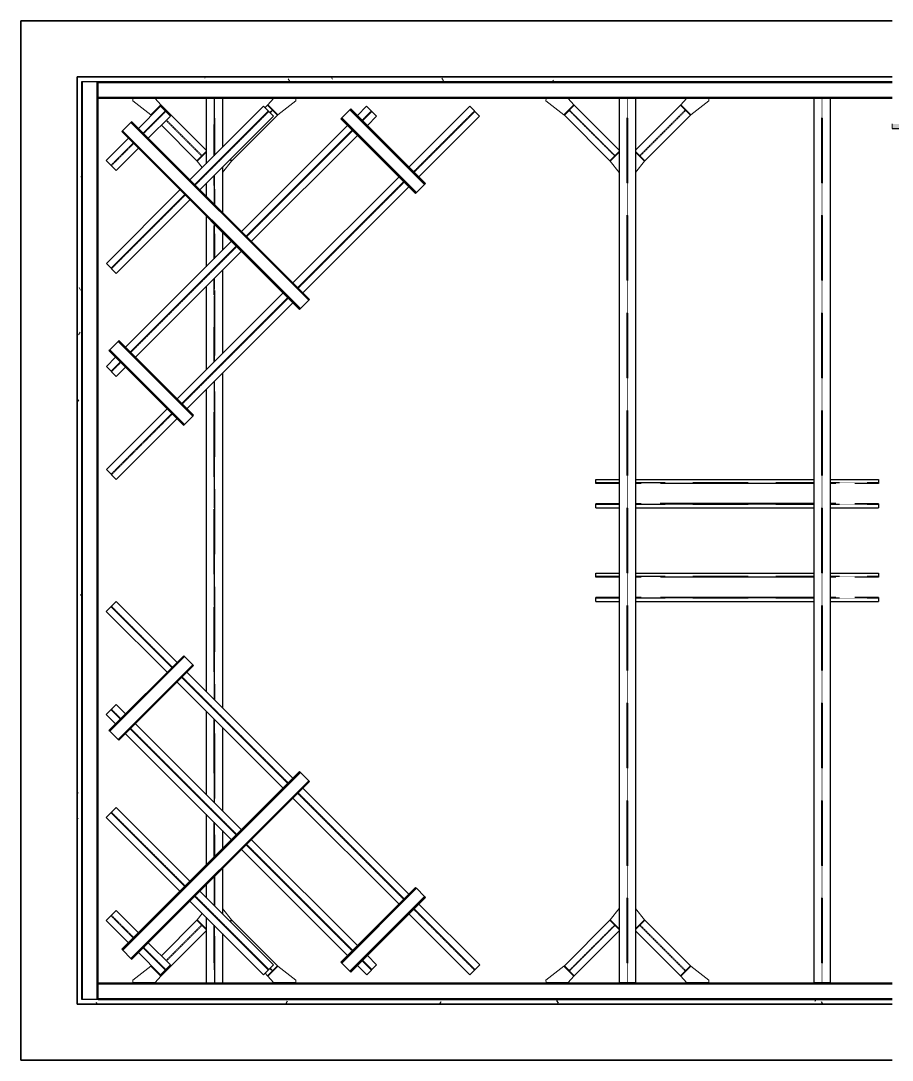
# Model space of a CAD drawing. Header units: millimetres. Extents: x -57600 to 57600, y -25200 to 11100.
# Drawn here: x -57600 to -39000, y -11100 to 11100 of the extents above; entities that cross this region are included whole.
import ezdxf

# ---------------------------------------------------------------- set-up
doc = ezdxf.new("R2010")
doc.units = ezdxf.units.MM
doc.linetypes.add('隱藏', pattern=[7.14375, 4.7625, -2.38125])
doc.layers.add('I-WALL', color=2, linetype='Continuous', lineweight=9)
doc.layers.add('S-BEAM', color=12, linetype='Continuous', lineweight=9)
for name, color, linetype in [('圍令', 7, 'Continuous'), ('托梁', 150, 'Continuous'), ('支撐', 80, 'Continuous'), ('斜撐', 131, 'Continuous')]:
    doc.layers.add(name, color=color, linetype=linetype)
doc.layers.get('0').off()
pattern_1 = [(0, (0, 0), (1625.6, 406.4), [67.056, -1152.144, 67.056, -1152.144, -6502.4]), (0, (0, 0), (1625.6, 406.4), [-2438.4, 67.056, -2371.344, 67.056, -1152.144, -2844.8]), (0, (0, 0), (1625.6, 406.4), [-6096, 67.056, -745.744, 67.056, -1964.944]), (120, (609.6, 203.2), (-1164.7527, 1204.611), [67.056, -1152.144, 67.056, -1152.144, -6502.4]), (120, (609.6, 203.2), (-1164.7527, 1204.611), [-2438.4, 67.056, -2371.344, 67.056, -1152.144, -2844.8]), (120, (609.6, 203.2), (-1164.7527, 1204.611), [-6096, 67.056, -745.744, 67.056, -1964.944]), (240, (812.8, 1016), (-460.8473, -1611.011), [67.056, -1152.144, 67.056, -1152.144, -6502.4]), (240, (812.8, 1016), (-460.8473, -1611.011), [-2438.4, 67.056, -2371.344, 67.056, -1152.144, -2844.8]), (240, (812.8, 1016), (-460.8473, -1611.011), [-6096, 67.056, -745.744, 67.056, -1964.944])]

# ---------------------------------------------------------------- blocks, each defined once
blk = doc.blocks.new('670-CO-Y05-ARSE_rvt-1-第一層支撐平面圖')
at = {"layer": 'I-WALL', "color": 7, "lineweight": 35}
for p, q in [((-56400, 11100), (-57600, 11100)), ((-57600, 11100), (-57600, -9900)), ((-39000, 11100), (-56400, 11100)), ((-56400, -9900), (-56400, 9900)), ((-56400, 9900), (-39000, 9900)), ((-57600, -9900), (-57600, -11100)), ((-39000, -9900), (-56400, -9900)), ((-57600, -11100), (-39000, -11100))]:
    blk.add_line(p, q, dxfattribs=at)
blk = doc.blocks.new('水平支撐_單雙_ - H350x350x12x19 mm 單-839401-第一層支撐平面圖')
at = {"layer": '支撐'}
for p, q in [((-9450, -175), (-9450, 175)), ((-9450, 175), (9450, 175)), ((9450, 175), (9450, -175)), ((-9450, -175), (9450, -175))]:
    blk.add_line(p, q, dxfattribs=at)
at = {"layer": '支撐', "linetype": '隱藏'}
for p, q in [((-9450, 6), (9450, 6)), ((9450, 6), (-9450, 6)), ((-9450, -6), (9450, -6)), ((9450, -6), (-9450, -6))]:
    blk.add_line(p, q, dxfattribs=at)
blk = doc.blocks.new('水平支撐_單雙_ - H350x350x12x19 mm 單-839404-第一層支撐平面圖')
at = {"layer": '支撐'}
for p, q in [((-9450, 175), (-8398, 175)), ((-7974, 175), (-7007, 175)), ((-6582, 175), (-6198, 175)), ((-5774, 175), (-3998, 175)), ((-3574, 175), (3573, 175)), ((3997, 175), (5773, 175)), ((6197, 175), (6582, 175)), ((7007, 175), (7973, 175)), ((8397, 175), (9450, 175)), ((-9450, -175), (-8048, -175)), ((-7624, -175), (-7357, -175)), ((-6932, -175), (-5848, -175)), ((-5424, -175), (-3648, -175)), ((-3224, -175), (3223, -175)), ((3647, -175), (5423, -175)), ((5847, -175), (6932, -175)), ((7357, -175), (7623, -175)), ((8047, -175), (9450, -175))]:
    blk.add_line(p, q, dxfattribs=at)
at = {"layer": '支撐', "linetype": '隱藏'}
for p, q in [((-9450, 6), (-8229, 6)), ((-8229, 6), (-9450, 6)), ((-7805, 6), (-7176, 6)), ((-7176, 6), (-7805, 6)), ((-6751, 6), (-6029, 6)), ((-6029, 6), (-6751, 6)), ((-5605, 6), (-3829, 6)), ((-3829, 6), (-5605, 6)), ((-3405, 6), (3404, 6)), ((3404, 6), (-3405, 6)), ((3828, 6), (5602, 6)), ((5602, 6), (3828, 6)), ((6028, 6), (6751, 6)), ((6751, 6), (6028, 6)), ((7176, 6), (7804, 6)), ((7804, 6), (7176, 6)), ((8228, 6), (9450, 6)), ((9450, 6), (8228, 6)), ((-9450, -6), (-8217, -6)), ((-8217, -6), (-9450, -6)), ((-7793, -6), (-7188, -6)), ((-7188, -6), (-7793, -6)), ((-6763, -6), (-6017, -6)), ((-6017, -6), (-6763, -6)), ((-5593, -6), (-3817, -6)), ((-3817, -6), (-5593, -6)), ((-3393, -6), (3392, -6)), ((3392, -6), (-3393, -6)), ((3816, -6), (5592, -6)), ((5592, -6), (3816, -6)), ((6016, -6), (6763, -6)), ((6763, -6), (6016, -6)), ((7188, -6), (7792, -6)), ((7792, -6), (7188, -6)), ((8216, -6), (9450, -6)), ((9450, -6), (8216, -6))]:
    blk.add_line(p, q, dxfattribs=at)
blk = doc.blocks.new('水平支撐_單雙_ - H350x350x12x19 mm 單-1879877-第一層支撐平面圖')
at = {"layer": '支撐'}
for p, q in [((-9450, -175), (-9450, 175)), ((-9450, 175), (9450, 175)), ((9450, 175), (9450, -175)), ((-9450, -175), (9450, -175))]:
    blk.add_line(p, q, dxfattribs=at)
at = {"layer": '支撐', "linetype": '隱藏'}
for p, q in [((-9450, 6), (9450, 6)), ((9450, 6), (-9450, 6)), ((-9450, -6), (9450, -6)), ((9450, -6), (-9450, -6))]:
    blk.add_line(p, q, dxfattribs=at)
blk = doc.blocks.new('圍令_單雙_ - H350x350x12x19 mm 單-1314376-第一層支撐平面圖')
at = {"layer": '圍令', "linetype": '隱藏'}
for p, q in [((-9955.25, 156), (9644.75, 156)), ((-9955.25, -156), (9644.75, -156))]:
    blk.add_line(p, q, dxfattribs=at)
blk = doc.blocks.new('圍令_單雙_ - H350x350x12x19 mm 單-1878367-第一層支撐平面圖')
at = {"layer": '圍令'}
for p, q in [((-8529, 156), (-8529, 175)), ((-8529, 175), (8421, 175)), ((-8529, 156), (8421, 156)), ((-8529, -175), (-8529, -156)), ((-8529, -156), (8421, -156)), ((-8529, -175), (8421, -175))]:
    blk.add_line(p, q, dxfattribs=at)
at = {"layer": '圍令', "linetype": '隱藏'}
for p, q in [((-8529, 156), (8421, 156)), ((-8529, -156), (8421, -156))]:
    blk.add_line(p, q, dxfattribs=at)
blk = doc.blocks.new('圍令_單雙_ - H350x350x12x19 mm 單-1878369-第一層支撐平面圖')
at = {"layer": 'S-BEAM'}
blk.add_line((-8387.5, 156), (-8387.5, 175), dxfattribs=at)
at = {"layer": '圍令'}
for p, q in [((-8387.5, 175), (8562.5, 175)), ((-8387.5, 156), (8562.5, 156)), ((-8387.5, -175), (-8387.5, -156)), ((-8387.5, -156), (8562.5, -156)), ((-8387.5, -175), (8562.5, -175))]:
    blk.add_line(p, q, dxfattribs=at)
at = {"layer": '圍令', "linetype": '隱藏'}
for p, q in [((-8387.5, 156), (8562.5, 156)), ((-8387.5, -156), (8562.5, -156))]:
    blk.add_line(p, q, dxfattribs=at)
blk = doc.blocks.new('水平支撐_單雙_ - H300x300x10x15 mm 單-1878371-第一層支撐平面圖')
at = {"layer": '斜撐'}
for p, q in [((-5484, -150), (-5484, 150)), ((-5484, 150), (-3650, 150)), ((-3350, 150), (-150, 150)), ((150, 150), (3347, 150)), ((3650, 150), (5484, 150)), ((5484, 150), (5484, -150)), ((-5484, -150), (-3650, -150)), ((-3350, -150), (-150, -150)), ((150, -150), (3350, -150)), ((3650, -150), (5484, -150))]:
    blk.add_line(p, q, dxfattribs=at)
at = {"layer": '斜撐', "linetype": '隱藏'}
for p, q in [((-5484, 5), (-3650, 5)), ((-3650, 5), (-5484, 5)), ((-3350, 5), (-151, 5)), ((-151, 5), (-3350, 5)), ((150, 5), (3350, 5)), ((3350, 5), (150, 5)), ((3650, 5), (5484, 5)), ((5484, 5), (3650, 5)), ((-5484, -5), (-3650, -5)), ((-3650, -5), (-5484, -5)), ((-3350, -5), (-150, -5)), ((-150, -5), (-3350, -5)), ((150, -5), (3350, -5)), ((3350, -5), (150, -5)), ((3650, -5), (5484, -5)), ((5484, -5), (3650, -5))]:
    blk.add_line(p, q, dxfattribs=at)
blk = doc.blocks.new('水平支撐_單雙_ - H300x300x10x15 mm 單-1878373-第一層支撐平面圖')
at = {"layer": '斜撐'}
for p, q in [((-3929, -150), (-3929, 150)), ((-3929, 150), (-3650, 150)), ((-3350, 150), (-150, 150)), ((150, 150), (3350, 150)), ((3650, 150), (3929, 150)), ((3929, 150), (3929, -150)), ((-3929, -150), (-3650, -150)), ((-3350, -150), (-150, -150)), ((150, -150), (3350, -150)), ((3650, -150), (3929, -150))]:
    blk.add_line(p, q, dxfattribs=at)
at = {"layer": '斜撐', "linetype": '隱藏'}
for p, q in [((-3929, 5), (-3649, 5)), ((-3649, 5), (-3929, 5)), ((-3351, 5), (-150, 5)), ((-150, 5), (-3351, 5)), ((150, 5), (3351, 5)), ((3351, 5), (150, 5)), ((3649, 5), (3929, 5)), ((3929, 5), (3649, 5)), ((-3929, -5), (-3649, -5)), ((-3649, -5), (-3929, -5)), ((-3351, -5), (-150, -5)), ((-150, -5), (-3351, -5)), ((150, -5), (3351, -5)), ((3351, -5), (150, -5)), ((3649, -5), (3929, -5)), ((3929, -5), (3649, -5))]:
    blk.add_line(p, q, dxfattribs=at)
blk = doc.blocks.new('水平支撐_單雙_ - H300x300x10x15 mm 單-1878375-第一層支撐平面圖')
at = {"layer": '斜撐'}
for p, q in [((-2373, -150), (-2373, 150)), ((-2373, 150), (-150, 150)), ((150, 150), (2373, 150)), ((2373, 150), (2373, -150)), ((-2373, -150), (-150, -150)), ((150, -150), (2373, -150))]:
    blk.add_line(p, q, dxfattribs=at)
at = {"layer": '斜撐', "linetype": '隱藏'}
for p, q in [((-2373, 5), (-150, 5)), ((-150, 5), (-2373, 5)), ((150, 5), (2373, 5)), ((2373, 5), (150, 5)), ((-2373, -5), (-150, -5)), ((-150, -5), (-2373, -5)), ((150, -5), (2373, -5)), ((2373, -5), (150, -5))]:
    blk.add_line(p, q, dxfattribs=at)
blk = doc.blocks.new('水平支撐_單雙_ - H300x300x10x15 mm 單-1878377-第一層支撐平面圖')
at = {"layer": '斜撐'}
for p, q in [((-818, -150), (-818, 150)), ((-818, 150), (-150, 150)), ((150, 150), (818, 150)), ((818, 150), (818, -150)), ((-818, -150), (-150, -150)), ((150, -150), (818, -150))]:
    blk.add_line(p, q, dxfattribs=at)
at = {"layer": '斜撐', "linetype": '隱藏'}
for p, q in [((-818, 5), (-150, 5)), ((-150, 5), (-818, 5)), ((150, 5), (818, 5)), ((818, 5), (150, 5)), ((-818, -5), (-150, -5)), ((-150, -5), (-818, -5)), ((150, -5), (818, -5)), ((818, -5), (150, -5))]:
    blk.add_line(p, q, dxfattribs=at)
blk = doc.blocks.new('水平支撐_單雙_ - H300x300x10x15 mm 單-1314262-第一層支撐平面圖')
at = {"layer": '斜撐'}
for p, q in [((-5485, -150), (-5485, 150)), ((-3650, 150), (-5485, 150)), ((-150, 150), (-3350, 150)), ((3350, 150), (150, 150)), ((5485, 150), (3650, 150)), ((5485, 150), (5485, -150)), ((-3650, -150), (-5485, -150)), ((-150, -150), (-3350, -150)), ((3350, -150), (150, -150)), ((5485, -150), (3650, -150))]:
    blk.add_line(p, q, dxfattribs=at)
at = {"layer": '斜撐', "linetype": '隱藏'}
for p, q in [((-5485, 5), (-3650, 5)), ((-3650, 5), (-5485, 5)), ((-3350, 5), (-150, 5)), ((-150, 5), (-3350, 5)), ((150, 5), (3350, 5)), ((3350, 5), (150, 5)), ((3650, 5), (5485, 5)), ((5485, 5), (3650, 5)), ((-5485, -5), (-3650, -5)), ((-3650, -5), (-5485, -5)), ((-3350, -5), (-150, -5)), ((-150, -5), (-3350, -5)), ((150, -5), (3350, -5)), ((3350, -5), (150, -5)), ((3650, -5), (5485, -5)), ((5485, -5), (3650, -5))]:
    blk.add_line(p, q, dxfattribs=at)
blk = doc.blocks.new('水平支撐_單雙_ - H300x300x10x15 mm 單-1314264-第一層支撐平面圖')
at = {"layer": '斜撐'}
for p, q in [((-3930, -150), (-3930, 150)), ((-3650, 150), (-3930, 150)), ((-150, 150), (-3350, 150)), ((3350, 150), (150, 150)), ((3930, 150), (3650, 150)), ((3930, 150), (3930, -150)), ((-3650, -150), (-3930, -150)), ((-150, -150), (-3350, -150)), ((3350, -150), (150, -150)), ((3930, -150), (3650, -150))]:
    blk.add_line(p, q, dxfattribs=at)
at = {"layer": '斜撐', "linetype": '隱藏'}
for p, q in [((-3930, 5), (-3649, 5)), ((-3649, 5), (-3930, 5)), ((-3351, 5), (-150, 5)), ((-150, 5), (-3351, 5)), ((150, 5), (3351, 5)), ((3351, 5), (150, 5)), ((3649, 5), (3930, 5)), ((3930, 5), (3649, 5)), ((-3930, -5), (-3649, -5)), ((-3649, -5), (-3930, -5)), ((-3351, -5), (-150, -5)), ((-150, -5), (-3351, -5)), ((150, -5), (3351, -5)), ((3351, -5), (150, -5)), ((3649, -5), (3930, -5)), ((3930, -5), (3649, -5))]:
    blk.add_line(p, q, dxfattribs=at)
blk = doc.blocks.new('水平支撐_單雙_ - H300x300x10x15 mm 單-1314266-第一層支撐平面圖')
at = {"layer": '斜撐'}
for p, q in [((-2374, -150), (-2374, 150)), ((-150, 150), (-2374, 150)), ((2374, 150), (150, 150)), ((2374, 150), (2374, -150)), ((-150, -150), (-2374, -150)), ((2374, -150), (150, -150))]:
    blk.add_line(p, q, dxfattribs=at)
at = {"layer": '斜撐', "linetype": '隱藏'}
for p, q in [((-2374, 5), (-150, 5)), ((-150, 5), (-2374, 5)), ((150, 5), (2374, 5)), ((2374, 5), (150, 5)), ((-2374, -5), (-150, -5)), ((-150, -5), (-2374, -5)), ((150, -5), (2374, -5)), ((2374, -5), (150, -5))]:
    blk.add_line(p, q, dxfattribs=at)
blk = doc.blocks.new('水平支撐_單雙_ - H300x300x10x15 mm 單-1314268-第一層支撐平面圖')
at = {"layer": '斜撐'}
for p, q in [((-818, -150), (-818, 150)), ((-150, 150), (-818, 150)), ((818, 150), (150, 150)), ((818, 150), (818, -150)), ((-150, -150), (-818, -150)), ((818, -150), (150, -150))]:
    blk.add_line(p, q, dxfattribs=at)
at = {"layer": '斜撐', "linetype": '隱藏'}
for p, q in [((-818, 5), (-150, 5)), ((-150, 5), (-818, 5)), ((150, 5), (818, 5)), ((818, 5), (150, 5)), ((-818, -5), (-150, -5)), ((-150, -5), (-818, -5)), ((150, -5), (818, -5)), ((818, -5), (150, -5))]:
    blk.add_line(p, q, dxfattribs=at)
blk = doc.blocks.new('M_C-槽 - 槽鋼壓樑-C300x90x10x15_5-1720902-第一層支撐平面圖')
at = {"layer": '托梁'}
for p, q in [((-50751, 9025), (-50575, 9200)), ((-50575, 9200), (-50568, 9208)), ((-48980, 7606), (-50575, 9200)), ((-50557, 9219), (-50568, 9208)), ((-50568, 9208), (-48973, 7613)), ((-48973, 7613), (-50568, 9208)), ((-48962, 7624), (-50557, 9219)), ((-50758, 9018), (-50769, 9007)), ((-49174, 7412), (-50769, 9007)), ((-50758, 9018), (-50751, 9025)), ((-49163, 7423), (-50758, 9018)), ((-49163, 7423), (-50758, 9018)), ((-49156, 7430), (-50751, 9025)), ((-48980, 7606), (-49156, 7430)), ((-48973, 7613), (-48980, 7606)), ((-48973, 7613), (-48962, 7624)), ((-49174, 7412), (-49163, 7423)), ((-49156, 7430), (-49163, 7423))]:
    blk.add_line(p, q, dxfattribs=at)
at = {"layer": '托梁', "linetype": '隱藏'}
for p, q in [((-48973, 7613), (-50568, 9208)), ((-49163, 7423), (-50758, 9018))]:
    blk.add_line(p, q, dxfattribs=at)
blk = doc.blocks.new('M_C-槽 - 槽鋼壓樑-C300x90x10x15_5-1720900-第一層支撐平面圖')
at = {"layer": '托梁'}
for p, q in [((-55700, 4075), (-55525, 4251)), ((-55525, 4251), (-55518, 4258)), ((-53930, 2656), (-55525, 4251)), ((-55507, 4269), (-55518, 4258)), ((-55518, 4258), (-53923, 2663)), ((-53923, 2663), (-55518, 4258)), ((-53912, 2674), (-55507, 4269)), ((-55708, 4068), (-55719, 4057)), ((-54124, 2462), (-55719, 4057)), ((-55708, 4068), (-55700, 4075)), ((-54113, 2473), (-55708, 4068)), ((-54113, 2473), (-55708, 4068)), ((-54106, 2480), (-55700, 4075)), ((-53923, 2663), (-53912, 2674)), ((-54124, 2462), (-54113, 2473)), ((-54106, 2480), (-54113, 2473)), ((-53930, 2656), (-54106, 2480)), ((-53923, 2663), (-53930, 2656))]:
    blk.add_line(p, q, dxfattribs=at)
at = {"layer": '托梁', "linetype": '隱藏'}
for p, q in [((-53923, 2663), (-55518, 4258)), ((-54113, 2473), (-55708, 4068))]:
    blk.add_line(p, q, dxfattribs=at)
blk = doc.blocks.new('M_C-槽 - 槽鋼壓樑-C300x90x10x15_5-1720952-第一層支撐平面圖')
at = {"layer": '托梁'}
for p, q in [((-50768, -9006), (-49173, -7411)), ((-50757, -9017), (-49162, -7422)), ((-50757, -9017), (-49162, -7422)), ((-50750, -9024), (-49155, -7429)), ((-49162, -7422), (-49173, -7411)), ((-49162, -7422), (-49155, -7429)), ((-49155, -7429), (-48980, -7605)), ((-50574, -9200), (-48980, -7605)), ((-48972, -7612), (-50567, -9207)), ((-50567, -9207), (-48972, -7612)), ((-50556, -9218), (-48961, -7623)), ((-48980, -7605), (-48972, -7612)), ((-48961, -7623), (-48972, -7612)), ((-50768, -9006), (-50757, -9017)), ((-50750, -9024), (-50757, -9017)), ((-50574, -9200), (-50750, -9024)), ((-50567, -9207), (-50574, -9200)), ((-50567, -9207), (-50556, -9218))]:
    blk.add_line(p, q, dxfattribs=at)
at = {"layer": '托梁', "linetype": '隱藏'}
for p, q in [((-49162, -7422), (-50757, -9017)), ((-48972, -7612), (-50567, -9207))]:
    blk.add_line(p, q, dxfattribs=at)
blk = doc.blocks.new('M_C-槽 - 槽鋼壓樑-C300x90x10x15_5-1879987-第一層支撐平面圖')
at = {"layer": '托梁'}
for p, q in [((-55718, -4056), (-54123, -2461)), ((-55707, -4067), (-54112, -2472)), ((-55707, -4067), (-54112, -2472)), ((-55700, -4074), (-54105, -2480)), ((-55524, -4250), (-53929, -2655)), ((-53922, -2662), (-55517, -4257)), ((-55517, -4257), (-53922, -2662)), ((-54112, -2472), (-54123, -2461)), ((-54112, -2472), (-54105, -2480)), ((-54105, -2480), (-53929, -2655)), ((-53929, -2655), (-53922, -2662)), ((-53911, -2673), (-53922, -2662)), ((-55506, -4268), (-53911, -2673)), ((-55718, -4056), (-55707, -4067)), ((-55700, -4074), (-55707, -4067)), ((-55524, -4250), (-55700, -4074)), ((-55517, -4257), (-55524, -4250)), ((-55517, -4257), (-55506, -4268))]:
    blk.add_line(p, q, dxfattribs=at)
at = {"layer": '托梁', "linetype": '隱藏'}
for p, q in [((-54112, -2472), (-55707, -4067)), ((-53922, -2662), (-55517, -4257))]:
    blk.add_line(p, q, dxfattribs=at)
blk = doc.blocks.new('角撐-2020 - 角撐-H300x300x10x15 mm_H350_H350_-1879456-第一層支撐平面圖')
at = {"layer": 'S-BEAM'}
for p, q in [((-761, 159), (-1096, -176)), ((-761, 159), (-1096, -176)), ((-761, 159), (-769, 168)), ((-580, 150), (-761, 159)), ((-580, -150), (-580, 150)), ((-580, -150), (-580, 150)), ((-568, 150), (-580, 150)), ((-568, 150), (-568, -150)), ((-568, 150), (787, 150)), ((807, -150), (807, 130)), ((819, 118), (819, -150)), ((819, 118), (819, -150)), ((-1105, -168), (-1096, -176)), ((-1096, -176), (-1061, -212)), ((-1061, -212), (-580, -150)), ((-580, -150), (-568, -150)), ((-568, -150), (-564, -150)), ((-264, -150), (807, -150)), ((807, -150), (819, -150)), ((819, -150), (991, -172))]:
    blk.add_line(p, q, dxfattribs=at)
at = {"layer": 'S-BEAM', "linetype": '隱藏'}
for p, q in [((-564, 5), (-568, 5)), ((807, 5), (-264, 5)), ((-564, -5), (-568, -5)), ((807, -5), (-264, -5))]:
    blk.add_line(p, q, dxfattribs=at)
blk = doc.blocks.new('角撐-2020 - 角撐-H300x300x10x15 mm_H350_H350_-1879543-第一層支撐平面圖')
at = {"layer": 'S-BEAM'}
for p, q in [((-1096, 176), (-1105, 168)), ((-1061, 212), (-1096, 176)), ((-1096, 176), (-761, -159)), ((-1096, 176), (-761, -159)), ((-580, 150), (-1061, 212)), ((-580, -150), (-580, 150)), ((-580, -150), (-580, 150)), ((-568, 150), (-580, 150)), ((-568, 150), (-568, -150)), ((807, 150), (-568, 150)), ((807, 107), (807, 150)), ((819, 150), (807, 150)), ((1126, 189), (819, 150)), ((819, 150), (819, 107)), ((819, 150), (819, 107)), ((-769, -168), (-761, -159)), ((-761, -159), (-580, -150)), ((-580, -150), (-568, -150)), ((-495, -150), (-568, -150))]:
    blk.add_line(p, q, dxfattribs=at)
at = {"layer": 'S-BEAM', "linetype": '隱藏'}
for p, q in [((-495, 5), (-568, 5)), ((-495, -5), (-568, -5))]:
    blk.add_line(p, q, dxfattribs=at)
blk = doc.blocks.new('角撐-2020 - 角撐-H300x300x10x15 mm_H350_H350_-V58-第一層支撐平面圖')
at = {"layer": 'S-BEAM'}
for p, q in [((-1096, 176), (-1105, 168)), ((-1061, 212), (-1096, 176)), ((-1096, 176), (-761, -159)), ((-1096, 176), (-761, -159)), ((-580, 150), (-1061, 212)), ((-580, -150), (-580, 150)), ((-580, -150), (-580, 150)), ((-568, 150), (-580, 150)), ((-568, 150), (-568, -150)), ((-564, 150), (-568, 150)), ((807, 150), (-264, 150)), ((807, -130), (807, 150)), ((819, 150), (807, 150)), ((992, 172), (819, 150)), ((819, 150), (819, -118)), ((819, 150), (819, -118)), ((-769, -168), (-761, -159)), ((-761, -159), (-580, -150)), ((-580, -150), (-568, -150)), ((787, -150), (-568, -150))]:
    blk.add_line(p, q, dxfattribs=at)
at = {"layer": 'S-BEAM', "linetype": '隱藏'}
for p, q in [((-564, 5), (-568, 5)), ((807, 5), (-264, 5)), ((-564, -5), (-568, -5)), ((807, -5), (-264, -5))]:
    blk.add_line(p, q, dxfattribs=at)
blk = doc.blocks.new('角撐-2020 - 角撐-H300x300x10x15 mm_H350_H350_-V59-第一層支撐平面圖')
at = {"layer": 'S-BEAM'}
for p, q in [((-761, 159), (-1096, -176)), ((-761, 159), (-1096, -176)), ((-761, 159), (-769, 168)), ((-580, 150), (-761, 159)), ((-580, -150), (-580, 150)), ((-580, -150), (-580, 150)), ((-568, 150), (-580, 150)), ((-568, 150), (-568, -150)), ((-568, 150), (-496, 150)), ((-1105, -168), (-1096, -176)), ((-1096, -176), (-1061, -212)), ((-1061, -212), (-580, -150)), ((-580, -150), (-568, -150)), ((-568, -150), (807, -150)), ((807, -150), (807, -108)), ((807, -150), (819, -150)), ((819, -108), (819, -150)), ((819, -108), (819, -150)), ((819, -150), (1126, -189))]:
    blk.add_line(p, q, dxfattribs=at)
at = {"layer": 'S-BEAM', "linetype": '隱藏'}
for p, q in [((-496, 5), (-568, 5)), ((-496, -5), (-568, -5))]:
    blk.add_line(p, q, dxfattribs=at)
blk = doc.blocks.new('角撐-2020 - 角撐-H300x300x10x15 mm_H350_H350_-1319266-第一層支撐平面圖')
at = {"layer": 'S-BEAM'}
for p, q in [((-920, 176), (-929, 168)), ((-885, 212), (-920, 176)), ((-920, 176), (-585, -159)), ((-920, 176), (-585, -159)), ((-404, 150), (-885, 212)), ((-404, -150), (-404, 150)), ((-404, -150), (-404, 150)), ((-392, 150), (-404, 150)), ((-392, 150), (-392, -150)), ((983, 150), (-392, 150)), ((983, -130), (983, 150)), ((995, 150), (983, 150)), ((1302, 189), (995, 150)), ((995, 150), (995, -118)), ((995, 150), (995, -118)), ((-593, -168), (-585, -159)), ((-585, -159), (-404, -150)), ((-404, -150), (-392, -150)), ((963, -150), (-392, -150))]:
    blk.add_line(p, q, dxfattribs=at)
at = {"layer": 'S-BEAM', "linetype": '隱藏'}
for p, q in [((983, 5), (-392, 5)), ((983, -5), (-392, -5))]:
    blk.add_line(p, q, dxfattribs=at)
blk = doc.blocks.new('雙C槽鋼托樑 - 槽鋼托樑-C300X90X10X15_5 2-1914753-第一層支撐平面圖')
at = {"layer": '托梁'}
for p, q in [((-3780, 214), (-3780, 304)), ((-2752, 304), (-3780, 304)), ((1402, 304), (-2402, 304)), ((2252, 304), (1752, 304)), ((2252, 304), (2252, 214)), ((-3780, 214), (-3280, 214)), ((-2873, 214), (-2752, 214)), ((-2402, 214), (874, 214)), ((1281, 214), (1402, 214)), ((1752, 214), (2252, 214)), ((-3780, -304), (-3780, -214)), ((-3780, -214), (-3280, -214)), ((-2873, -214), (-2752, -214)), ((-2402, -214), (874, -214)), ((1281, -214), (1402, -214)), ((1752, -214), (2252, -214)), ((2252, -214), (2252, -304)), ((-2752, -304), (-3780, -304)), ((1402, -304), (-2402, -304)), ((2252, -304), (1752, -304))]:
    blk.add_line(p, q, dxfattribs=at)
at = {"layer": '托梁', "linetype": '隱藏'}
for p, q in [((-3780, 230), (-2752, 230)), ((-2402, 230), (1402, 230)), ((1752, 230), (2252, 230)), ((-3780, -229), (-2752, -229)), ((-2402, -229), (1402, -229)), ((1752, -229), (2252, -229))]:
    blk.add_line(p, q, dxfattribs=at)
blk = doc.blocks.new('雙C槽鋼托樑 - 槽鋼托樑-C300X90X10X15_5 2-1914754-第一層支撐平面圖')
at = {"layer": '托梁'}
for p, q in [((-3830, 214), (-3830, 304)), ((-2802, 304), (-3830, 304)), ((1352, 304), (-2452, 304)), ((2202, 304), (1702, 304)), ((2202, 304), (2202, 214)), ((-3830, 214), (-3330, 214)), ((-2923, 214), (-2802, 214)), ((-2452, 214), (824, 214)), ((1231, 214), (1352, 214)), ((1702, 214), (2202, 214)), ((-3830, -304), (-3830, -214)), ((-3830, -214), (-3330, -214)), ((-2923, -214), (-2802, -214)), ((-2452, -214), (824, -214)), ((1231, -214), (1352, -214)), ((1702, -214), (2202, -214)), ((2202, -214), (2202, -304)), ((-2802, -304), (-3830, -304)), ((1352, -304), (-2452, -304)), ((2202, -304), (1702, -304))]:
    blk.add_line(p, q, dxfattribs=at)
at = {"layer": '托梁', "linetype": '隱藏'}
for p, q in [((-3830, 230), (-2802, 230)), ((-2452, 230), (1352, 230)), ((1702, 230), (2202, 230)), ((-3830, -229), (-2802, -229)), ((-2452, -229), (1352, -229)), ((1702, -229), (2202, -229))]:
    blk.add_line(p, q, dxfattribs=at)
blk = doc.blocks.new('角撐-2020 - 角撐-H300x300x10x15 mm_H350_H350_-1319314-第一層支撐平面圖')
at = {"layer": 'S-BEAM'}
for p, q in [((-585, 159), (-920, -176)), ((-585, 159), (-920, -176)), ((-585, 159), (-593, 168)), ((-404, 150), (-585, 159)), ((-404, -150), (-404, 150)), ((-404, -150), (-404, 150)), ((-392, 150), (-404, 150)), ((-392, 150), (-392, -150)), ((-392, 150), (963, 150)), ((983, -150), (983, 130)), ((995, 118), (995, -150)), ((995, 118), (995, -150)), ((-929, -168), (-920, -176)), ((-920, -176), (-885, -212)), ((-885, -212), (-404, -150)), ((-404, -150), (-392, -150)), ((-392, -150), (983, -150)), ((983, -150), (995, -150)), ((995, -150), (1302, -189))]:
    blk.add_line(p, q, dxfattribs=at)
at = {"layer": 'S-BEAM', "linetype": '隱藏'}
for p, q in [((983, 5), (-392, 5)), ((983, -5), (-392, -5))]:
    blk.add_line(p, q, dxfattribs=at)
blk = doc.blocks.new('M_C-槽 - 槽鋼壓樑-C300x90x10x15_5-1720954-第一層支撐平面圖')
at = {"layer": '托梁'}
for p, q in [((-55443, -8731), (-51648, -4936)), ((-55432, -8742), (-51637, -4947)), ((-55432, -8742), (-51637, -4947)), ((-55425, -8749), (-51630, -4954)), ((-51637, -4947), (-51648, -4936)), ((-51637, -4947), (-51630, -4954)), ((-51630, -4954), (-51454, -5130)), ((-55249, -8925), (-51454, -5130)), ((-51447, -5137), (-55242, -8932)), ((-55242, -8932), (-51447, -5137)), ((-55231, -8943), (-51436, -5148)), ((-51454, -5130), (-51447, -5137)), ((-51436, -5148), (-51447, -5137)), ((-55443, -8731), (-55432, -8742)), ((-55425, -8749), (-55432, -8742)), ((-55249, -8925), (-55425, -8749)), ((-55242, -8932), (-55249, -8925)), ((-55242, -8932), (-55231, -8943))]:
    blk.add_line(p, q, dxfattribs=at)
at = {"layer": '托梁', "linetype": '隱藏'}
for p, q in [((-51637, -4947), (-55432, -8742)), ((-51447, -5137), (-55242, -8932))]:
    blk.add_line(p, q, dxfattribs=at)
blk = doc.blocks.new('M_C-槽 - 槽鋼壓樑-C300x90x10x15_5-1720904-第一層支撐平面圖')
at = {"layer": '托梁'}
for p, q in [((-55426, 8750), (-55250, 8926)), ((-55250, 8926), (-55243, 8933)), ((-51455, 5131), (-55250, 8926)), ((-55232, 8944), (-55243, 8933)), ((-55243, 8933), (-51448, 5138)), ((-51448, 5138), (-55243, 8933)), ((-51437, 5149), (-55232, 8944)), ((-55433, 8743), (-55444, 8732)), ((-51649, 4937), (-55444, 8732)), ((-55433, 8743), (-55426, 8750)), ((-51638, 4948), (-55433, 8743)), ((-51638, 4948), (-55433, 8743)), ((-51631, 4955), (-55426, 8750)), ((-51455, 5131), (-51631, 4955)), ((-51448, 5138), (-51455, 5131)), ((-51448, 5138), (-51437, 5149)), ((-51649, 4937), (-51638, 4948)), ((-51631, 4955), (-51638, 4948))]:
    blk.add_line(p, q, dxfattribs=at)
at = {"layer": '托梁', "linetype": '隱藏'}
for p, q in [((-51448, 5138), (-55243, 8933)), ((-51638, 4948), (-55433, 8743))]:
    blk.add_line(p, q, dxfattribs=at)
blk = doc.blocks.new('M_L-角度 - 角鋼拉桿-L-75x75x9 mm-1835951-第一層支撐平面圖')
at = {"layer": '托梁'}
blk.add_line((-42076, 787), (-43950, 787), dxfattribs=at)
blk = doc.blocks.new('M_L-角度 - 角鋼拉桿-L-75x75x9 mm-1836396-第一層支撐平面圖')
at = {"layer": '托梁'}
for p, q in [((-40673.5, 787), (-42075.5, 787)), ((-40202, 787), (-40323.5, 787))]:
    blk.add_line(p, q, dxfattribs=at)

msp = doc.modelspace()

# ---------------------------------------------------------------- hatches: boundary and pattern name
at = {"layer": 'S-BEAM'}
h = msp.add_hatch(dxfattribs=at)
h.set_pattern_fill('FP_54', color=256, style=0, pattern_type=2)
h.set_pattern_definition(pattern_1)
h.paths.add_polyline_path([(-56300, -9900), (-56300, 9800), (-56350, 9800), (-56350, 9900), (-56400, 9900), (-56400, -9900)])
h = msp.add_hatch(dxfattribs=at)
h.set_pattern_fill('FP_54', color=256, style=0, pattern_type=2)
h.set_pattern_definition(pattern_1)
h.paths.add_polyline_path([(-39000, 9800), (-39000, 9900), (-56350, 9900), (-56350, 9800), (-39131, 9800)])
at = {"layer": '圍令'}
h = msp.add_hatch(dxfattribs=at)
h.set_pattern_fill('FP_54', color=256, style=0, pattern_type=2)
h.set_pattern_definition(pattern_1)
h.paths.add_polyline_path([(37680, 8800), (39000, 8800), (39000, 8900), (-39000, 8898), (-39000, 8800), (36161, 8800)])
h = msp.add_hatch(dxfattribs=at)
h.set_pattern_fill('FP_54', color=256, style=0, pattern_type=2)
h.set_pattern_definition(pattern_1)
h.paths.add_polyline_path([(-39000, -9900), (-39000, -9800), (-56300, -9800), (-56300, -9900), (-39131, -9900)])

# ---------------------------------------------------------------- linework, layer by layer
at = {"layer": 'S-BEAM'}
for p, q in [((-39000, 8800), (-39000, 8900)), ((-56281, -9800), (-56300, -9800)), ((-55950, -9800), (-55969, -9800))]:
    msp.add_line(p, q, dxfattribs=at)
at = {"layer": '圍令'}
for p, q in [((-56300, 9800), (-56281, 9800)), ((-56300, -9800), (-56300, 9800)), ((-56300, -9800), (-56300, 9800)), ((-56300, 9800), (-39000, 9800)), ((-56281, -9800), (-56281, 9800)), ((-55969, 9800), (-55950, 9800)), ((-55969, -9800), (-55969, 9800)), ((-55950, -9800), (-55950, 9800)), ((-39000, 8800), (39000, 8800)), ((-39000, -9800), (-56300, -9800))]:
    msp.add_line(p, q, dxfattribs=at)

# ---------------------------------------------------------------- block references
at = {"lineweight": 5}
msp.add_blockref('670-CO-Y05-ARSE_rvt-1-第一層支撐平面圖', (0, 0), dxfattribs=at)
at = {"layer": 'S-BEAM'}
for name, p, rotation in [('角撐-2020 - 角撐-H300x300x10x15 mm_H350_H350_-1879456-第一層支撐平面圖', (-54307, 8787), 315.0000000000001), ('角撐-2020 - 角撐-H300x300x10x15 mm_H350_H350_-1879543-第一層支撐平面圖', (-52632, 8787), 225), ('角撐-2020 - 角撐-H300x300x10x15 mm_H350_H350_-1319314-第一層支撐平面圖', (-45614, 8912), 315.0000000000001), ('角撐-2020 - 角撐-H300x300x10x15 mm_H350_H350_-1319266-第一層支撐平面圖', (-43691, 8912), 225), ('角撐-2020 - 角撐-H300x300x10x15 mm_H350_H350_-V58-第一層支撐平面圖', (-54307, -8787), 44.99999999999959), ('角撐-2020 - 角撐-H300x300x10x15 mm_H350_H350_-V59-第一層支撐平面圖', (-52632, -8787), 134.9999999999997), ('角撐-2020 - 角撐-H300x300x10x15 mm_H350_H350_-1319266-第一層支撐平面圖', (-45614, -8912), 44.99999999999957), ('角撐-2020 - 角撐-H300x300x10x15 mm_H350_H350_-1319314-第一層支撐平面圖', (-43691, -8912), 134.9999999999997)]:
    msp.add_blockref(name, p, dxfattribs=dict(at, rotation=rotation))
at = {"layer": '圍令', "rotation": 89.99999999999972}
msp.add_blockref('圍令_單雙_ - H350x350x12x19 mm 單-1314376-第一層支撐平面圖', (-56125, 155), dxfattribs=at)
at = {"layer": '圍令'}
for name, p in [('圍令_單雙_ - H350x350x12x19 mm 單-1878367-第一層支撐平面圖', (-47421, 9625)), ('圍令_單雙_ - H350x350x12x19 mm 單-1878369-第一層支撐平面圖', (-47563, -9625))]:
    msp.add_blockref(name, p, dxfattribs=at)
at = {"layer": '托梁'}
for name in ['M_C-槽 - 槽鋼壓樑-C300x90x10x15_5-1720902-第一層支撐平面圖', 'M_C-槽 - 槽鋼壓樑-C300x90x10x15_5-1720904-第一層支撐平面圖', 'M_C-槽 - 槽鋼壓樑-C300x90x10x15_5-1720900-第一層支撐平面圖', 'M_L-角度 - 角鋼拉桿-L-75x75x9 mm-1835951-第一層支撐平面圖', 'M_L-角度 - 角鋼拉桿-L-75x75x9 mm-1836396-第一層支撐平面圖', 'M_C-槽 - 槽鋼壓樑-C300x90x10x15_5-1879987-第一層支撐平面圖', 'M_C-槽 - 槽鋼壓樑-C300x90x10x15_5-1720954-第一層支撐平面圖', 'M_C-槽 - 槽鋼壓樑-C300x90x10x15_5-1720952-第一層支撐平面圖']:
    msp.add_blockref(name, (0, 0), dxfattribs=at)
at = {"layer": '托梁', "rotation": 180}
for name, p in [('雙C槽鋼托樑 - 槽鋼托樑-C300X90X10X15_5 2-1914753-第一層支撐平面圖', (-43075, 1000)), ('雙C槽鋼托樑 - 槽鋼托樑-C300X90X10X15_5 2-1914754-第一層支撐平面圖', (-43125, -1000))]:
    msp.add_blockref(name, p, dxfattribs=at)
at = {"layer": '支撐'}
for name, p, rotation in [('水平支撐_單雙_ - H350x350x12x19 mm 單-839404-第一層支撐平面圖', (-53470, 0), 270), ('水平支撐_單雙_ - H350x350x12x19 mm 單-839401-第一層支撐平面圖', (-44653, 0), 269.9999999999998), ('水平支撐_單雙_ - H350x350x12x19 mm 單-1879877-第一層支撐平面圖', (-40499, 0), 269.9999999999998)]:
    msp.add_blockref(name, p, dxfattribs=dict(at, rotation=rotation))
at = {"layer": '斜撐'}
for name, p, rotation in [('水平支撐_單雙_ - H300x300x10x15 mm 單-1878371-第一層支撐平面圖', (-51790, 5290), 225), ('水平支撐_單雙_ - H300x300x10x15 mm 單-1878373-第一層支撐平面圖', (-52890, 6390), 225), ('水平支撐_單雙_ - H300x300x10x15 mm 單-1878375-第一層支撐平面圖', (-53990, 7490), 224.9999999999999), ('水平支撐_單雙_ - H300x300x10x15 mm 單-1878377-第一層支撐平面圖', (-55090, 8590), 225), ('水平支撐_單雙_ - H300x300x10x15 mm 單-1314262-第一層支撐平面圖', (-51790, -5290), 134.9999999999997), ('水平支撐_單雙_ - H300x300x10x15 mm 單-1314264-第一層支撐平面圖', (-52890, -6390), 134.9999999999997), ('水平支撐_單雙_ - H300x300x10x15 mm 單-1314266-第一層支撐平面圖', (-53990, -7490), 134.9999999999997), ('水平支撐_單雙_ - H300x300x10x15 mm 單-1314268-第一層支撐平面圖', (-55090, -8590), 134.9999999999996)]:
    msp.add_blockref(name, p, dxfattribs=dict(at, rotation=rotation))

doc.saveas('drawing.dxf')
